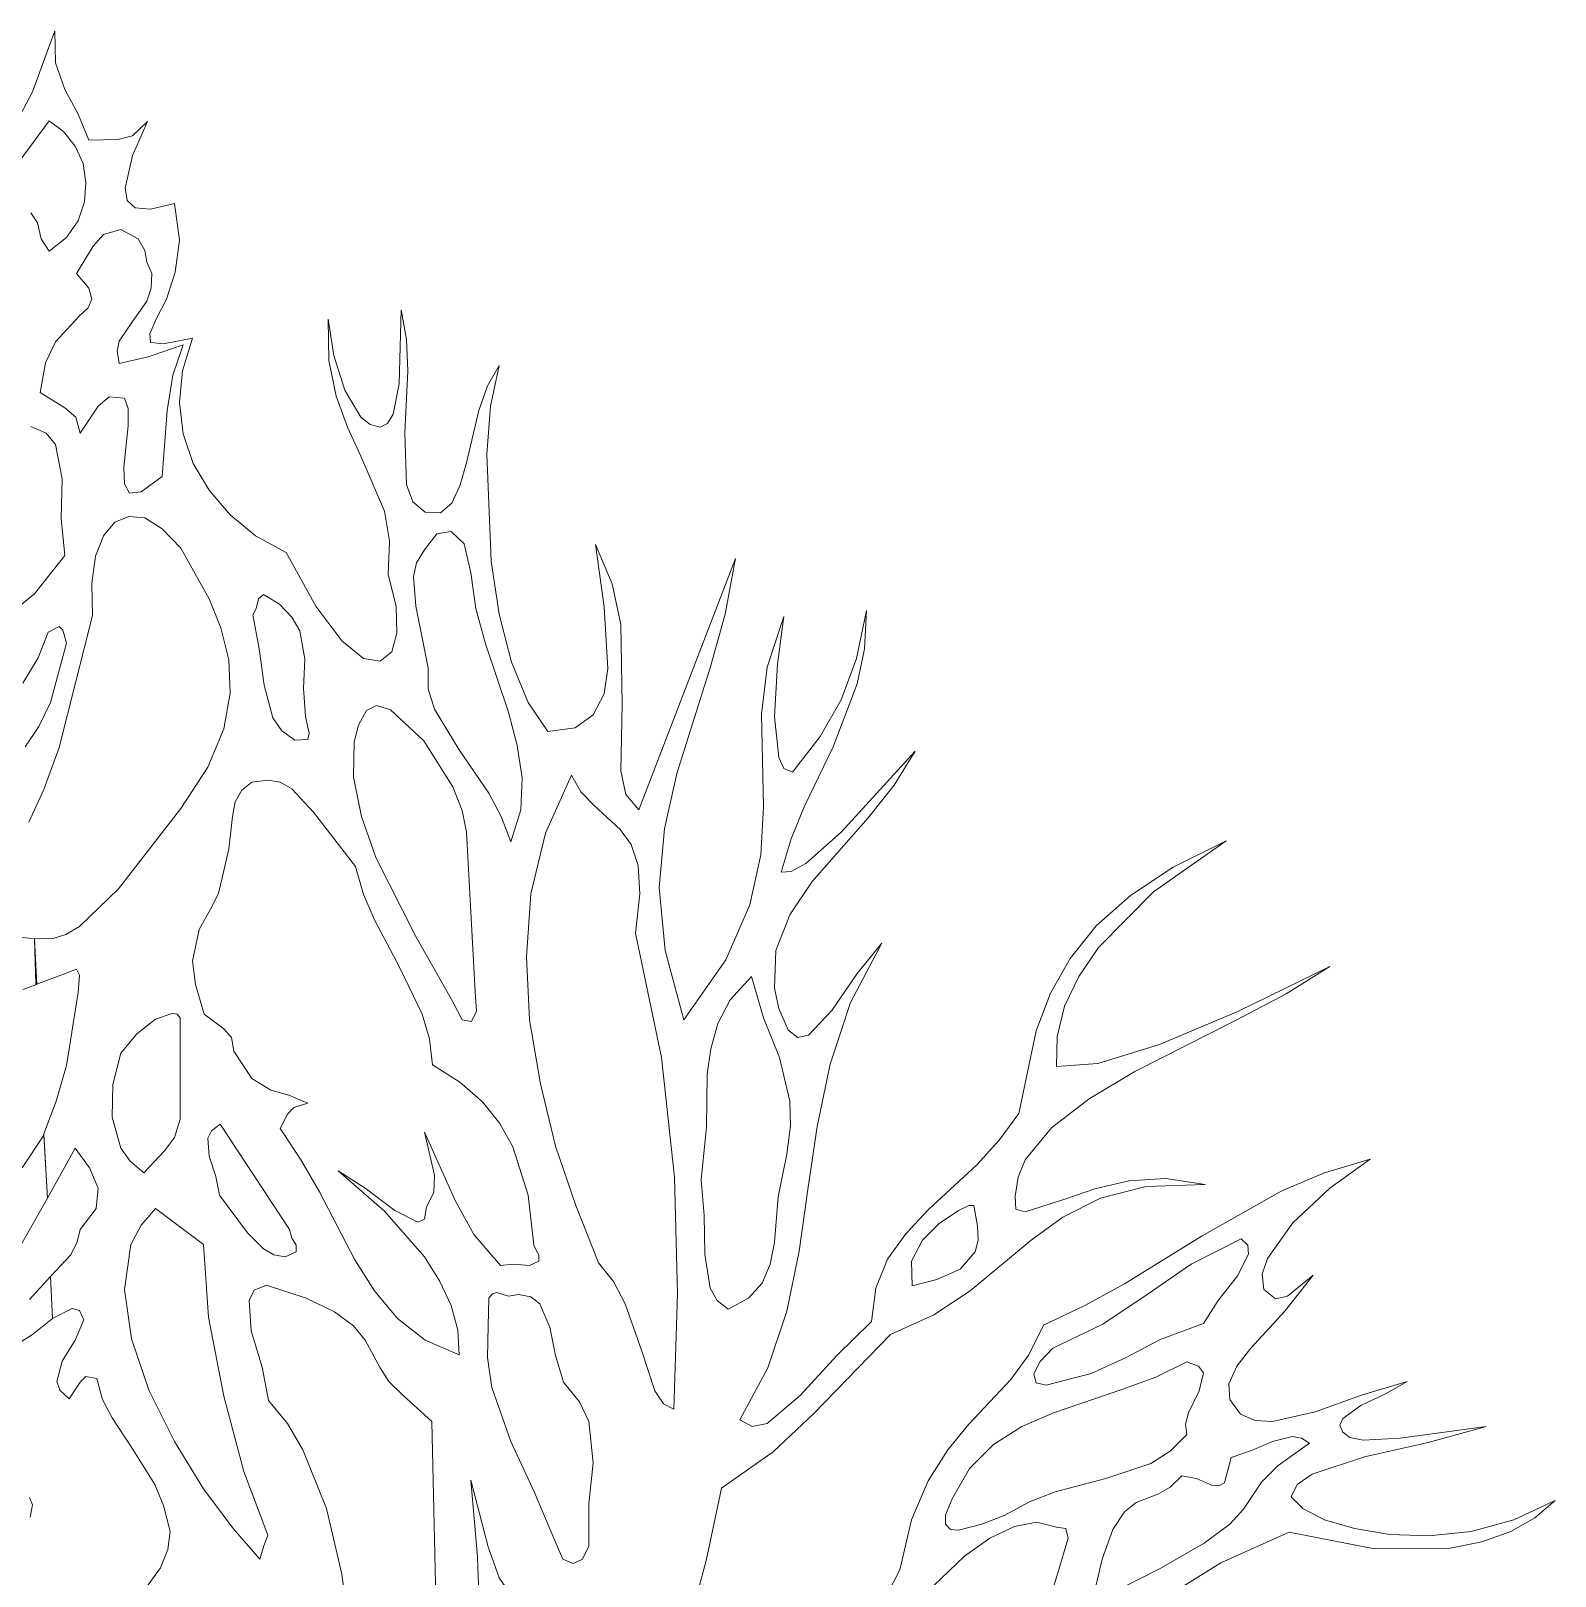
# Model space of a CAD drawing. Header units: inches. Extents: x -885 to 26362, y -28010 to 990.
# Drawn here: x 4379.887 to 4380.722, y -2392.232 to -2391.386 of the extents above; entities that cross this region are included whole.
import ezdxf

# ---------------------------------------------------------------- set-up
doc = ezdxf.new("R2010")
doc.units = ezdxf.units.IN
doc.header["$MEASUREMENT"] = 0
doc.layers.add('TREE', color=3, linetype='Continuous', lineweight=15)

# ---------------------------------------------------------------- blocks, each defined once
blk = doc.blocks.new('tree2')
at = {"layer": 'TREE'}
for points in [[(5207.20915, 5948.14386), (5207.21007, 5948.14909), (5207.20883, 5948.15217)], [(5207.20237, 5948.21653), (5207.21007, 5948.22145), (5207.2187, 5948.22823), (5207.21776, 5948.24609), (5207.20883, 5948.23624)], [(5207.20515, 5948.25934), (5207.21654, 5948.27935), (5207.215, 5948.30614), (5207.20576, 5948.29229)], [(5207.20607, 5948.36804), (5207.21192, 5948.37019), (5207.21099, 5948.38959), (5207.19498, 5948.39144)], [(5207.68798, 5948.10753), (5207.71508, 5948.12446), (5207.74403, 5948.13739), (5207.78036, 5948.13031), (5207.81239, 5948.13061), (5207.82594, 5948.13339), (5207.83825, 5948.1377), (5207.84842, 5948.14356), (5207.85704, 5948.15094), (5207.83949, 5948.14262), (5207.82133, 5948.1377), (5207.80346, 5948.13585), (5207.78684, 5948.13647), (5207.77175, 5948.13893), (5207.75912, 5948.14262), (5207.74989, 5948.14755), (5207.74495, 5948.15249), (5207.74743, 5948.15772), (5207.75388, 5948.16202), (5207.77606, 5948.16942), (5207.80316, 5948.17557), (5207.8278, 5948.18235), (5207.79115, 5948.17743), (5207.77544, 5948.17651), (5207.76989, 5948.17773), (5207.76682, 5948.17989), (5207.76559, 5948.18297), (5207.76682, 5948.18574), (5207.77452, 5948.19128), (5207.78499, 5948.19621), (5207.79423, 5948.20145), (5207.77483, 5948.19559), (5207.75512, 5948.18852), (5207.73695, 5948.1845), (5207.72956, 5948.18482), (5207.72341, 5948.18758), (5207.71878, 5948.19374), (5207.71847, 5948.20051), (5207.72185, 5948.20791), (5207.72771, 5948.21561), (5207.74219, 5948.23131), (5207.7542, 5948.24671), (5207.74341, 5948.23778), (5207.73818, 5948.23654), (5207.73326, 5948.24055), (5207.73264, 5948.24701), (5207.7348, 5948.25379), (5207.74557, 5948.26889), (5207.76128, 5948.28366), (5207.77852, 5948.29598), (5207.75912, 5948.29013), (5207.74095, 5948.28244), (5207.70708, 5948.26334), (5207.67413, 5948.24301), (5207.65719, 5948.23378), (5207.63964, 5948.22547), (5207.63349, 5948.21284), (5207.62579, 5948.20237), (5207.60793, 5948.18328), (5207.599, 5948.17249), (5207.59068, 5948.15926), (5207.58359, 5948.14262), (5207.57867, 5948.12138), (5207.57312, 5948.1106)], [(5207.48783, 5948.09366), (5207.49645, 5948.126), (5207.50292, 5948.15617), (5207.52478, 5948.17157), (5207.54203, 5948.1879), (5207.57467, 5948.22145), (5207.59314, 5948.22977), (5207.60854, 5948.23994), (5207.63441, 5948.26149), (5207.64795, 5948.27135), (5207.66396, 5948.27935), (5207.68337, 5948.28428), (5207.70831, 5948.2852), (5207.69168, 5948.28767), (5207.67597, 5948.28674), (5207.6615, 5948.28336), (5207.64919, 5948.27904), (5207.63195, 5948.2735), (5207.62793, 5948.27473), (5207.62763, 5948.28028), (5207.62887, 5948.28828), (5207.63195, 5948.29567), (5207.64303, 5948.30922), (5207.65904, 5948.32154), (5207.67845, 5948.33324), (5207.72185, 5948.3551), (5207.7428, 5948.36619), (5207.76128, 5948.37789), (5207.72247, 5948.3588), (5207.68892, 5948.34463), (5207.66274, 5948.33663), (5207.64518, 5948.33539), (5207.64549, 5948.34802), (5207.64857, 5948.36095), (5207.65473, 5948.37358), (5207.66304, 5948.38589), (5207.68644, 5948.40961), (5207.71724, 5948.43117), (5207.69476, 5948.42008), (5207.67659, 5948.40807), (5207.66212, 5948.39514), (5207.65103, 5948.38128), (5207.64272, 5948.36649), (5207.63656, 5948.35048), (5207.62917, 5948.31537), (5207.62086, 5948.30398), (5207.61131, 5948.29351), (5207.59068, 5948.27443), (5207.58113, 5948.26426), (5207.57344, 5948.25348), (5207.5685, 5948.24117), (5207.56666, 5948.227), (5207.55188, 5948.21252), (5207.53649, 5948.19559), (5207.52232, 5948.18358), (5207.51585, 5948.18235), (5207.51061, 5948.18512), (5207.52262, 5948.2073), (5207.53063, 5948.23131), (5207.53587, 5948.25688), (5207.53957, 5948.28304), (5207.54356, 5948.30984), (5207.5491, 5948.33632), (5207.55773, 5948.36249), (5207.57098, 5948.38775), (5207.56051, 5948.37482), (5207.54972, 5948.35911), (5207.53987, 5948.34864), (5207.53525, 5948.34771), (5207.53125, 5948.3508), (5207.52724, 5948.36003), (5207.5254, 5948.36865), (5207.52602, 5948.38467), (5207.53187, 5948.39976), (5207.54141, 5948.41392), (5207.56512, 5948.44102), (5207.57621, 5948.45487), (5207.58513, 5948.46934), (5207.55373, 5948.43486), (5207.53864, 5948.42162), (5207.53248, 5948.41823), (5207.52817, 5948.41792), (5207.53248, 5948.43209), (5207.53803, 5948.44564), (5207.55034, 5948.4712), (5207.56051, 5948.49799), (5207.56358, 5948.51276), (5207.56451, 5948.52909), (5207.56019, 5948.50876), (5207.55373, 5948.49122), (5207.5448, 5948.47551), (5207.53309, 5948.46042), (5207.5294, 5948.46196), (5207.52724, 5948.46658), (5207.5254, 5948.48413), (5207.52663, 5948.5063), (5207.5294, 5948.52663), (5207.52232, 5948.50507), (5207.51986, 5948.48505), (5207.52078, 5948.44564), (5207.51954, 5948.42532), (5207.51493, 5948.40407), (5207.50476, 5948.38066), (5207.48691, 5948.3551), (5207.4789, 5948.38467), (5207.47644, 5948.41145), (5207.4786, 5948.4364), (5207.48383, 5948.45981), (5207.49799, 5948.50477), (5207.50446, 5948.52755), (5207.50877, 5948.55125), (5207.46781, 5948.4444), (5207.46227, 5948.45087), (5207.46011, 5948.46103), (5207.46073, 5948.48936), (5207.46011, 5948.52323), (5207.45642, 5948.54048), (5207.44934, 5948.55711), (5207.45304, 5948.53063), (5207.45458, 5948.50445), (5207.45304, 5948.49368), (5207.44841, 5948.48475), (5207.44071, 5948.47921), (5207.42902, 5948.47766), (5207.4207, 5948.48998), (5207.41362, 5948.50723), (5207.40838, 5948.52755), (5207.405, 5948.55003), (5207.40314, 5948.59561), (5207.40468, 5948.61593), (5207.40838, 5948.63318), (5207.40346, 5948.62455), (5207.39976, 5948.61408), (5207.39453, 5948.59191), (5207.39175, 5948.58205), (5207.38836, 5948.57467), (5207.38344, 5948.57065), (5207.37697, 5948.57097), (5207.37173, 5948.57527), (5207.36897, 5948.58266), (5207.36835, 5948.60453), (5207.36958, 5948.63102), (5207.36897, 5948.64425), (5207.36681, 5948.65688), (5207.36589, 5948.62547), (5207.36342, 5948.61254), (5207.36096, 5948.60854), (5207.35788, 5948.607), (5207.35357, 5948.60822), (5207.34957, 5948.6113), (5207.34279, 5948.6227), (5207.33818, 5948.63748), (5207.3357, 5948.65288), (5207.33602, 5948.63532), (5207.3391, 5948.62023), (5207.34402, 5948.607), (5207.34957, 5948.59467), (5207.35972, 5948.57127), (5207.36188, 5948.55865), (5207.36126, 5948.54448), (5207.36466, 5948.53093), (5207.36496, 5948.51954), (5207.3628, 5948.51154), (5207.35788, 5948.50753), (5207.35079, 5948.50876), (5207.34156, 5948.51616), (5207.33047, 5948.53093), (5207.31785, 5948.55373), (5207.30491, 5948.5608), (5207.29414, 5948.56973), (5207.28521, 5948.5802), (5207.27843, 5948.5916), (5207.27412, 5948.60422), (5207.27258, 5948.61747), (5207.27381, 5948.63102), (5207.27813, 5948.64487), (5207.2658, 5948.64241), (5207.26027, 5948.64303), (5207.25995, 5948.64672), (5207.26273, 5948.65288), (5207.26704, 5948.6615), (5207.27074, 5948.67289), (5207.27258, 5948.68644), (5207.27042, 5948.70214), (5207.26027, 5948.69968), (5207.25379, 5948.7003), (5207.25041, 5948.70338), (5207.24949, 5948.70861), (5207.25257, 5948.72247), (5207.25903, 5948.73695), (5207.25257, 5948.73079), (5207.2464, 5948.72924), (5207.23409, 5948.72894), (5207.22947, 5948.74003), (5207.22393, 5948.7505), (5207.21992, 5948.76189), (5207.21962, 5948.77544), (5207.21007, 5948.74958), (5207.1956, 5948.72216)], [(5207.1959, 5948.70861), (5207.21716, 5948.73725), (5207.22332, 5948.73263), (5207.22824, 5948.72648), (5207.23163, 5948.71908), (5207.23285, 5948.71107), (5207.23225, 5948.70276), (5207.22947, 5948.69476), (5207.22454, 5948.68767), (5207.21716, 5948.68182), (5207.21377, 5948.68706), (5207.21223, 5948.69383), (5207.20945, 5948.69814)], [(5207.20945, 5948.6073), (5207.21592, 5948.60453), (5207.21992, 5948.59961), (5207.2227, 5948.58514), (5207.22238, 5948.56819), (5207.22393, 5948.55249), (5207.21099, 5948.53617), (5207.20422, 5948.53063)], [(5207.20607, 5948.49829), (5207.21253, 5948.50907), (5207.21684, 5948.51985), (5207.22146, 5948.52231), (5207.223, 5948.52077), (5207.22454, 5948.51524), (5207.21776, 5948.48998), (5207.21284, 5948.47981), (5207.20699, 5948.4712)], [(5207.20853, 5948.43917), (5207.215, 5948.45303), (5207.22146, 5948.47088), (5207.23563, 5948.52693), (5207.23532, 5948.54079), (5207.23686, 5948.55219), (5207.24025, 5948.5608), (5207.24518, 5948.56666), (5207.25103, 5948.56912), (5207.25781, 5948.5685), (5207.26519, 5948.56388), (5207.2732, 5948.55557), (5207.28521, 5948.53402), (5207.29014, 5948.5217), (5207.29352, 5948.50815), (5207.29414, 5948.49398), (5207.29136, 5948.47889), (5207.28459, 5948.46257), (5207.2732, 5948.44502), (5207.24672, 5948.41085), (5207.23009, 5948.39482), (5207.22424, 5948.39144), (5207.2193, 5948.3899), (5207.21099, 5948.38959), (5207.21161, 5948.37019), (5207.22332, 5948.3745), (5207.22885, 5948.37666), (5207.23009, 5948.3742), (5207.22947, 5948.36681), (5207.22454, 5948.3357), (5207.22024, 5948.32061), (5207.215, 5948.30676), (5207.21654, 5948.27935), (5207.22824, 5948.3006), (5207.23439, 5948.29229), (5207.23809, 5948.28366), (5207.23717, 5948.27504), (5207.23039, 5948.26611), (5207.22916, 5948.26088), (5207.22639, 5948.25533), (5207.21776, 5948.24609), (5207.2187, 5948.22823), (5207.22701, 5948.23254), (5207.23009, 5948.23162), (5207.23193, 5948.22762), (5207.22824, 5948.21899), (5207.2227, 5948.21006), (5207.22054, 5948.20145), (5207.22178, 5948.19775), (5207.22578, 5948.19405), (5207.23039, 5948.20113), (5207.23285, 5948.2036), (5207.23748, 5948.20267), (5207.23994, 5948.19374), (5207.24394, 5948.18604), (5207.25287, 5948.17249), (5207.26211, 5948.15772), (5207.2658, 5948.14879), (5207.26858, 5948.1377), (5207.26766, 5948.13001), (5207.26458, 5948.1223), (5207.25287, 5948.10629)], [(5207.21346, 5948.62177), (5207.21561, 5948.6344), (5207.21992, 5948.64333), (5207.22977, 5948.6541), (5207.23379, 5948.6578), (5207.23532, 5948.6615), (5207.23409, 5948.66611), (5207.22885, 5948.67228), (5207.23594, 5948.68398), (5207.24025, 5948.68891), (5207.24764, 5948.69107), (5207.25503, 5948.68706), (5207.25781, 5948.68213), (5207.25873, 5948.6772), (5207.26088, 5948.67228), (5207.26057, 5948.66611), (5207.25873, 5948.66058), (5207.25257, 5948.65196), (5207.24702, 5948.64363), (5207.2461, 5948.63933), (5207.24702, 5948.6341), (5207.25934, 5948.63686), (5207.27412, 5948.64209), (5207.26981, 5948.62916), (5207.26734, 5948.61408), (5207.26519, 5948.58606), (5207.25627, 5948.57959), (5207.25133, 5948.57897), (5207.24918, 5948.58298), (5207.24887, 5948.59006), (5207.25072, 5948.60762), (5207.25072, 5948.615), (5207.24918, 5948.61931), (5207.24272, 5948.61993), (5207.23809, 5948.61593), (5207.23039, 5948.60453), (5207.22855, 5948.6113), (5207.22393, 5948.61531), (5207.21346, 5948.62177)], [(5207.41331, 5948.43085), (5207.4093, 5948.44164), (5207.40407, 5948.45149), (5207.39145, 5948.46996), (5207.38098, 5948.48721), (5207.3782, 5948.49583), (5207.3782, 5948.50477), (5207.37297, 5948.53093), (5207.37205, 5948.54356), (5207.37327, 5948.54941), (5207.37667, 5948.55495), (5207.3819, 5948.56172), (5207.38806, 5948.56266), (5207.3936, 5948.55742), (5207.39637, 5948.5451), (5207.39853, 5948.53001), (5207.40253, 5948.51492), (5207.41238, 5948.48598), (5207.41608, 5948.47181), (5207.41823, 5948.45795), (5207.41761, 5948.4444), (5207.41331, 5948.43085)], [(5207.32154, 5948.47397), (5207.316, 5948.47797), (5207.3123, 5948.48351), (5207.30861, 5948.49737), (5207.30645, 5948.51276), (5207.30369, 5948.52725), (5207.30523, 5948.53001), (5207.30615, 5948.53402), (5207.3083, 5948.53586), (5207.31508, 5948.53186), (5207.32031, 5948.52631), (5207.32369, 5948.52046), (5207.32585, 5948.50845), (5207.32523, 5948.49614), (5207.32617, 5948.48413), (5207.32771, 5948.47705), (5207.32709, 5948.47427), (5207.32154, 5948.47397)], [(5207.39822, 5948.36711), (5207.39883, 5948.3588), (5207.39669, 5948.35448), (5207.39267, 5948.3551), (5207.38867, 5948.36281), (5207.37297, 5948.39051), (5207.35603, 5948.42408), (5207.34987, 5948.44164), (5207.34649, 5948.45827), (5207.34679, 5948.47335), (5207.34865, 5948.48043), (5207.35203, 5948.48659), (5207.35634, 5948.48874), (5207.3622, 5948.4869), (5207.37635, 5948.47366), (5207.38867, 5948.45425), (5207.39267, 5948.4441), (5207.39453, 5948.43486), (5207.39822, 5948.36711)], [(5207.48259, 5948.18974), (5207.47828, 5948.1919), (5207.47458, 5948.19744), (5207.46905, 5948.21438), (5207.46196, 5948.2344), (5207.45704, 5948.24393), (5207.45057, 5948.25194), (5207.44103, 5948.27627), (5207.4324, 5948.30152), (5207.42593, 5948.328), (5207.42131, 5948.3551), (5207.42009, 5948.38189), (5207.42193, 5948.40869), (5207.42809, 5948.43455), (5207.43917, 5948.45919), (5207.44317, 5948.4521), (5207.44872, 5948.44626), (5207.45981, 5948.43609), (5207.46443, 5948.42963), (5207.46751, 5948.4207), (5207.46813, 5948.40869), (5207.46627, 5948.39206), (5207.47736, 5948.33909), (5207.4829, 5948.28828), (5207.48413, 5948.2387), (5207.48259, 5948.18974)], [(5207.42316, 5948.25934), (5207.42532, 5948.25502), (5207.42532, 5948.25256), (5207.42131, 5948.25071), (5207.41454, 5948.25133), (5207.409, 5948.25071), (5207.39761, 5948.26395), (5207.38991, 5948.27812), (5207.37667, 5948.30738), (5207.38098, 5948.28921), (5207.38066, 5948.28182), (5207.37759, 5948.27566), (5207.37667, 5948.27043), (5207.37389, 5948.26919), (5207.36404, 5948.27411), (5207.35141, 5948.28366), (5207.34002, 5948.29105), (5207.35972, 5948.27381), (5207.37667, 5948.25441), (5207.38312, 5948.24425), (5207.38806, 5948.23378), (5207.39083, 5948.22331), (5207.39145, 5948.21284), (5207.37697, 5948.21899), (5207.36527, 5948.22823), (5207.35542, 5948.23994), (5207.34711, 5948.25318), (5207.33201, 5948.28212), (5207.32401, 5948.29598), (5207.31538, 5948.30892), (5207.31846, 5948.31507), (5207.32123, 5948.31785), (5207.32709, 5948.31969), (5207.31908, 5948.32308), (5207.31138, 5948.32524), (5207.30337, 5948.33016), (5207.29568, 5948.34187), (5207.29475, 5948.34771), (5207.29136, 5948.3514), (5207.28305, 5948.35757), (5207.27935, 5948.37019), (5207.27813, 5948.38005), (5207.28089, 5948.3936), (5207.28644, 5948.40345), (5207.2892, 5948.40899), (5207.29074, 5948.41546), (5207.29352, 5948.42778), (5207.29506, 5948.44164), (5207.29629, 5948.4478), (5207.29907, 5948.45272), (5207.30337, 5948.45611), (5207.31015, 5948.45703), (5207.31538, 5948.45611), (5207.32031, 5948.45333), (5207.32955, 5948.44348), (5207.34741, 5948.42038), (5207.35079, 5948.40837), (5207.35542, 5948.3976), (5207.36619, 5948.37728), (5207.37574, 5948.35757), (5207.37882, 5948.3471), (5207.38005, 5948.33601), (5207.39175, 5948.32862), (5207.4013, 5948.32031), (5207.4087, 5948.31107), (5207.41423, 5948.30122), (5207.4207, 5948.28058), (5207.42316, 5948.25934)], [(5207.50569, 5948.23224), (5207.50108, 5948.23594), (5207.49799, 5948.24117), (5207.49584, 5948.25564), (5207.49553, 5948.27197), (5207.4943, 5948.28736), (5207.49645, 5948.30953), (5207.49676, 5948.33201), (5207.4983, 5948.34279), (5207.50138, 5948.35356), (5207.50661, 5948.36373), (5207.51555, 5948.37358), (5207.52078, 5948.35603), (5207.52756, 5948.33909), (5207.53187, 5948.32061), (5207.53217, 5948.31014), (5207.53063, 5948.29813), (5207.52694, 5948.27996), (5207.5254, 5948.26056), (5207.52354, 5948.25133), (5207.52016, 5948.24332), (5207.51431, 5948.23686), (5207.50569, 5948.23224)], [(5207.27289, 5948.31291), (5207.27042, 5948.30522), (5207.26642, 5948.29968), (5207.25749, 5948.29013), (5207.25164, 5948.29505), (5207.24764, 5948.3006), (5207.24394, 5948.31384), (5207.24426, 5948.3277), (5207.24764, 5948.34093), (5207.25441, 5948.34926), (5207.26242, 5948.35541), (5207.2695, 5948.35787), (5207.27166, 5948.35757), (5207.27289, 5948.35603), (5207.27289, 5948.31291)], [(5207.31939, 5948.26611), (5207.32031, 5948.26242), (5207.32216, 5948.25934), (5207.32216, 5948.25656), (5207.31754, 5948.25441), (5207.31262, 5948.25533), (5207.3083, 5948.2578), (5207.30153, 5948.26457), (5207.28952, 5948.28058), (5207.28798, 5948.28859), (5207.28521, 5948.29721), (5207.28459, 5948.3049), (5207.28613, 5948.30799), (5207.28982, 5948.31076), (5207.31939, 5948.26611)], [(5207.26242, 5948.27504), (5207.28275, 5948.25964), (5207.2849, 5948.22885), (5207.29136, 5948.19529), (5207.29999, 5948.16326), (5207.31015, 5948.13616), (5207.3083, 5948.13123), (5207.30676, 5948.126), (5207.29537, 5948.13893), (5207.28275, 5948.15587), (5207.27042, 5948.17589), (5207.25965, 5948.19744), (5207.25225, 5948.21961), (5207.24918, 5948.24055), (5207.25195, 5948.25964), (5207.25627, 5948.26795), (5207.26242, 5948.27504)], [(5207.58391, 5948.24209), (5207.58359, 5948.25256), (5207.58822, 5948.26149), (5207.5953, 5948.26857), (5207.60361, 5948.27411), (5207.60793, 5948.27627), (5207.61008, 5948.27627), (5207.61162, 5948.26765), (5207.61193, 5948.26149), (5207.61069, 5948.25656), (5207.60423, 5948.24917), (5207.59438, 5948.24487), (5207.58391, 5948.24209)], [(5207.64088, 5948.19991), (5207.63656, 5948.20083), (5207.63564, 5948.20452), (5207.6381, 5948.20976), (5207.64364, 5948.21561), (5207.6649, 5948.22577), (5207.68368, 5948.2384), (5207.70246, 5948.25133), (5207.72371, 5948.2621), (5207.72648, 5948.25934), (5207.72679, 5948.25564), (5207.72217, 5948.24641), (5207.71386, 5948.23594), (5207.7077, 5948.22608), (5207.68922, 5948.21931), (5207.67475, 5948.2116), (5207.65996, 5948.20483), (5207.64088, 5948.19991)], [(5207.34556, 5948.08966), (5207.34156, 5948.11954), (5207.3351, 5948.14755), (5207.32493, 5948.17249), (5207.31846, 5948.18358), (5207.31046, 5948.19344), (5207.30769, 5948.2076), (5207.30307, 5948.22299), (5207.30215, 5948.23594), (5207.3043, 5948.24024), (5207.30954, 5948.2424), (5207.32647, 5948.23686), (5207.33848, 5948.231), (5207.34649, 5948.22515), (5207.35141, 5948.21899), (5207.35788, 5948.2073), (5207.36158, 5948.20145), (5207.36743, 5948.19559), (5207.37974, 5948.1845), (5207.38159, 5948.10291)], [(5207.43271, 5948.13215), (5207.42347, 5948.15433), (5207.41331, 5948.17589), (5207.4053, 5948.19897), (5207.40346, 5948.2116), (5207.40376, 5948.22515), (5207.40407, 5948.23686), (5207.4056, 5948.2387), (5207.40746, 5948.23932), (5207.41238, 5948.23778), (5207.41669, 5948.2384), (5207.42193, 5948.23748), (5207.42562, 5948.2344), (5207.42994, 5948.22453), (5207.4324, 5948.21252), (5207.43579, 5948.20113), (5207.44257, 5948.19282), (5207.44657, 5948.1845), (5207.44841, 5948.16696), (5207.44657, 5948.1494), (5207.44657, 5948.13155), (5207.44379, 5948.126), (5207.43979, 5948.12415), (5207.43548, 5948.126), (5207.43271, 5948.13215)], [(5207.62301, 5948.14448), (5207.61346, 5948.14078), (5207.60361, 5948.13832), (5207.60023, 5948.13862), (5207.59807, 5948.14078), (5207.59807, 5948.14478), (5207.60084, 5948.15155), (5207.60823, 5948.1645), (5207.6184, 5948.17465), (5207.63041, 5948.18235), (5207.64396, 5948.1882), (5207.6729, 5948.19805), (5207.68738, 5948.20329), (5207.70061, 5948.20976), (5207.70554, 5948.20791), (5207.7077, 5948.20514), (5207.70585, 5948.19744), (5207.70123, 5948.1882), (5207.69999, 5948.18328), (5207.70061, 5948.17897), (5207.69353, 5948.17188), (5207.68522, 5948.16664), (5207.66612, 5948.16018), (5207.64457, 5948.15463), (5207.63379, 5948.15033), (5207.62301, 5948.14448)], [(5207.66027, 5948.10721), (5207.66458, 5948.126), (5207.6692, 5948.13862), (5207.67413, 5948.14602), (5207.67906, 5948.15001), (5207.6886, 5948.15371), (5207.69353, 5948.15649), (5207.69845, 5948.16141), (5207.70462, 5948.16018), (5207.71108, 5948.15741), (5207.71416, 5948.1571), (5207.71663, 5948.15833), (5207.71939, 5948.16911), (5207.72802, 5948.17219), (5207.73695, 5948.17589), (5207.74527, 5948.17805), (5207.74927, 5948.17743), (5207.75265, 5948.17527), (5207.73941, 5948.16572), (5207.73233, 5948.15864), (5207.72463, 5948.14725), (5207.71878, 5948.14078), (5207.708, 5948.13277), (5207.68922, 5948.122), (5207.66027, 5948.10721)], [(5207.41608, 5948.10691), (5207.41208, 5948.10198), (5207.40808, 5948.09582), (5207.40346, 5948.09212), (5207.40099, 5948.09212), (5207.39791, 5948.09428), (5207.39976, 5948.1106), (5207.39915, 5948.12693), (5207.39637, 5948.15956), (5207.40376, 5948.13123), (5207.40838, 5948.118), (5207.41608, 5948.10691)], [(5207.58637, 5948.10845), (5207.60607, 5948.12723), (5207.61686, 5948.13493), (5207.62733, 5948.13986), (5207.63687, 5948.1417), (5207.64518, 5948.13954), (5207.64919, 5948.13893), (5207.65011, 5948.13493), (5207.6458, 5948.12014), (5207.63934, 5948.09921)]]:
    blk.add_lwpolyline(points, dxfattribs=at)

msp = doc.modelspace()

# ---------------------------------------------------------------- block references
at = {"layer": 'TREE', "color": 3, "xscale": 1.288602291024512, "yscale": 1.288602291008523, "zscale": 1.288602291016571}
msp.add_blockref('tree2', (-2330.134946, -10056.991375), dxfattribs=at)

doc.saveas('drawing.dxf')
